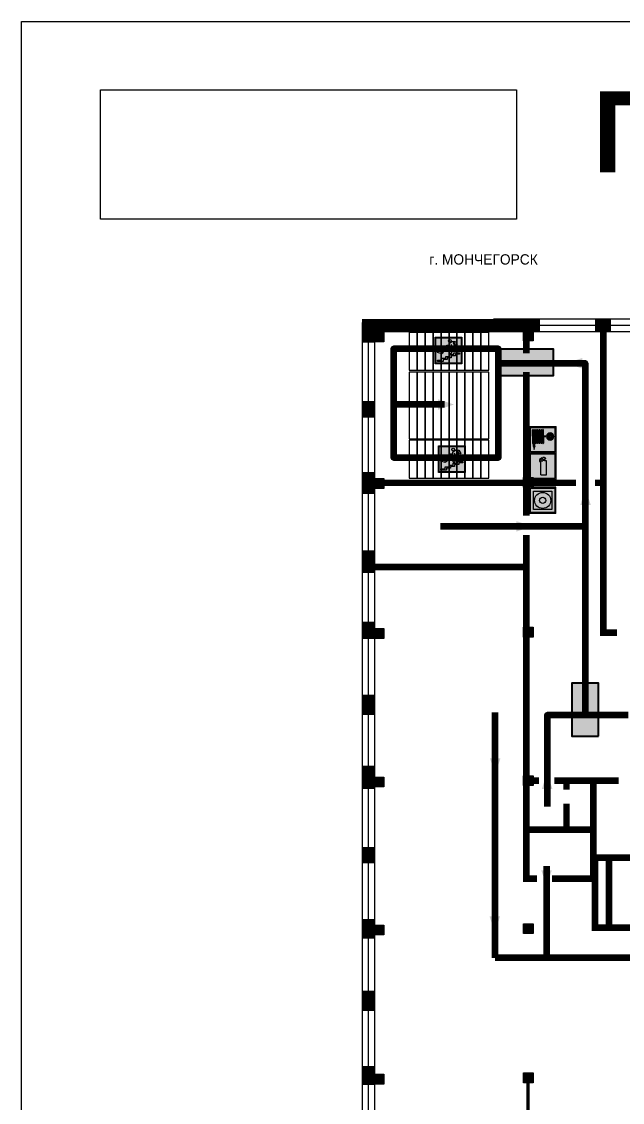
# Model space of a CAD drawing. Header units: millimetres. Extents: x 13810 to 67229, y 12374 to 21950.
# Drawn here: x 24824.8 to 24988.2, y 15435.7 to 15729.6 of the extents above; entities that cross this region are included whole.
import ezdxf

# ---------------------------------------------------------------- set-up
doc = ezdxf.new("R2010")
doc.units = ezdxf.units.MM
doc.layers.add('План_Штампы', color=7, linetype='Continuous')
doc.styles.add('обычный', font='arial.ttf')
picture_1 = doc.add_image_def('image1.jpg', size_in_pixel=(337, 105))

# ---------------------------------------------------------------- blocks, each defined once
blk = doc.blocks.new('A$C32E8229D')
at = {"true_color": 0xffffff}
blk.add_hatch(color=7, dxfattribs=at).paths.add_polyline_path([(0, 0), (0, -8), (16, -8), (16, 0)])
h = blk.add_hatch(color=126)
h.paths.add_polyline_path([(0.2, -0.2), (15.8, -0.2), (15.8, -7.8), (0.2, -7.8)])
h.paths.add_polyline_path([(13.49, -2.05), (12.08, -2.05), (11.37, -2.63, 0.162397), (11.29, -2.84), (11.29, -3.63), (10.35, -3.63), (10.35, -4.05), (11.68, -4.05), (11.68, -3.48), (12.26, -4.28), (11.29, -5.1), (11.29, -6.78), (11.85, -6.78), (11.85, -5.44), (12.8, -4.64), (12.8, -5.94), (14.46, -5.94), (14.46, -5.39), (13.45, -5.39), (13.45, -3.97), (12.46, -2.59), (13.15, -2.59), (13.69, -3.34), (14.18, -3)], flags=16)
h.paths.add_polyline_path([(10.74, -1.82, 1), (11.8, -1.82, 1)], flags=16)
h.paths.add_polyline_path([(9.39, -3.59), (5.99, -3.59), (6.56, -3.03), (5.91, -3.03), (5.1, -3.83), (5.91, -4.64), (6.56, -4.64), (5.99, -4.09), (9.39, -4.09)], flags=16)
h.paths.add_polyline_path([(4.29, -1.08), (1.72, -1.08), (1.72, -6.6), (4.29, -6.6)], flags=16)
at = {"color": 126}
blk.add_lwpolyline([(16, -8), (0, -8), (0, 0), (16, 0)], close=True, dxfattribs=at)
blk = doc.blocks.new('A$C54414219')
at = {"true_color": 0xffffff}
h = blk.add_hatch(color=7, dxfattribs=at)
h.paths.add_polyline_path([(2.39, -9.45), (2.39, -18.3), (11.23, -18.3), (11.23, -9.45)], flags=0)
h.paths.add_polyline_path([(10.71, -13.87, -1), (2.92, -13.87, -1)], flags=0)
h.paths.add_polyline_path([(8.3, -13.87, -1), (5.33, -13.87, -1)], flags=0)
h.paths.add_polyline_path([(0.41, -7.47), (0.41, -20.27), (13.21, -20.27), (13.21, -7.47)])
h.paths.add_polyline_path([(0.92, -19.77), (12.71, -19.77), (12.71, -7.98), (0.92, -7.98)], flags=16)
h.paths.add_polyline_path([(11.23, -9.45), (11.23, -18.3), (2.39, -18.3), (2.39, -9.45)], flags=0)
at = {"lineweight": 5}
h = blk.add_hatch(color=242, dxfattribs=at)
h.paths.add_polyline_path([(12.71, -7.98), (0.92, -7.98), (0.92, -19.77), (12.71, -19.77)])
h.paths.add_polyline_path([(11.23, -18.3), (2.39, -18.3), (2.39, -9.45), (11.23, -9.45)], flags=16)
h.paths.add_polyline_path([(10.71, -13.87, -1), (2.92, -13.87, -1)], flags=0)
h.paths.add_polyline_path([(8.3, -13.87, -1), (5.33, -13.87, -1)], flags=0)
at = {"true_color": 0xffffff}
h = blk.add_hatch(color=7, dxfattribs=at)
h.paths.add_polyline_path([(2.39, -9.45), (2.39, -18.3), (11.23, -18.3), (11.23, -9.45)])
h.paths.add_polyline_path([(10.71, -13.87, -1), (2.92, -13.87, -1)], flags=16)
h.paths.add_polyline_path([(8.3, -13.87, -1), (5.33, -13.87, -1)], flags=0)
at = {"lineweight": 5}
h = blk.add_hatch(color=242, dxfattribs=at)
h.paths.add_polyline_path([(2.92, -13.87, 1), (10.71, -13.87, 1)])
h.paths.add_polyline_path([(8.3, -13.87, -1), (5.33, -13.87, -1)], flags=16)
at = {"color": 242, "lineweight": 5}
for p, q in [((0.41, -20.27), (0.41, -7.47)), ((0.41, -7.47), (13.21, -7.47)), ((0.41, -7.47), (13.21, -7.47)), ((13.21, -20.27), (13.21, -7.47)), ((0.41, -20.27), (13.21, -20.27))]:
    blk.add_line(p, q, dxfattribs=at)
for points in [[(0.92, -7.98), (12.71, -7.98), (12.71, -19.77), (0.92, -19.77)], [(2.39, -9.45), (11.23, -9.45), (11.23, -18.3), (2.39, -18.3)]]:
    blk.add_lwpolyline(points, close=True, dxfattribs=at)
for radius in [3.89, 1.49]:
    blk.add_circle((6.81, -13.87), radius, dxfattribs=at)
blk = doc.blocks.new('A$C7B4425F7')
at = {"true_color": 0xffffff}
blk.add_hatch(color=7, dxfattribs=at).paths.add_polyline_path([(0, 0), (-16, 0), (-16, -8), (0, -8)])
h = blk.add_hatch(color=126)
h.paths.add_polyline_path([(-0.2, -0.2), (-15.8, -0.2), (-15.8, -7.8), (-0.2, -7.8)])
h.paths.add_polyline_path([(-11.76, -2.03), (-11.76, -3.66), (-11.17, -3.66, -0.568275), (-11.17, -6.18), (-12.58, -6.18), (-12.58, -2.03)], flags=16)
h.paths.add_polyline_path([(-13.33, -4.12, -0.495768), (-13.59, -6.18), (-15.03, -6.18), (-15.03, -2.03), (-13.59, -2.03, -0.487973)], flags=16)
h.paths.add_polyline_path([(-10.25, -2.03), (-9.48, -2.03), (-9.48, -6.18), (-10.25, -6.18)], flags=16)
h.paths.add_polyline_path([(-13.84, -3.69), (-14.24, -3.69), (-14.24, -3.03), (-13.9, -3.03, -0.692621)], flags=0)
h.paths.add_polyline_path([(-9.15, -2.03), (-8.4, -2.03), (-8.04, -3.07), (-7.68, -2.03), (-6.93, -2.03), (-7.64, -4.1), (-6.93, -6.18), (-7.68, -6.18), (-8.04, -5.14), (-8.4, -6.18), (-9.15, -6.18), (-8.44, -4.1)], flags=16)
h.paths.add_polyline_path([(-11.76, -4.46), (-11.42, -4.46, -0.692621), (-11.36, -5.12), (-11.76, -5.12)], flags=0)
h.paths.add_polyline_path([(-13.9, -5.2), (-14.24, -5.2), (-14.24, -4.55), (-13.84, -4.55, -0.708038)], flags=0)
edge = h.paths.add_edge_path(flags=16)
edge.add_ellipse((-5.51, -4.08), major_axis=(0, 2.05), ratio=0.586184, start_angle=0, end_angle=360)
edge = h.paths.add_edge_path(flags=0)
edge.add_ellipse((-5.51, -4.08), major_axis=(0, 1.14), ratio=0.454828, start_angle=0, end_angle=360)
h.paths.add_polyline_path([(-4.13, -4.96, 0.377264), (-3.48, -4.52, 0.0555), (-3.16, -2.03), (-1.66, -2.03), (-1.66, -4.96), (-0.96, -4.96), (-0.96, -7.01), (-1.75, -7.01), (-1.75, -6.18), (-3.3, -6.18), (-3.3, -7.02), (-4.13, -7.02)], flags=16)
h.paths.add_polyline_path([(-2.73, -2.91), (-2.28, -2.91), (-2.28, -4.96), (-3.05, -4.96, 0.079136)], flags=0)
at = {"color": 126}
blk.add_lwpolyline([(-16, -8), (0, -8), (0, 0), (-16, 0)], close=True, dxfattribs=at)
blk = doc.blocks.new('вниз 3')
at = {"lineweight": 0, "true_color": 0xffffff}
h = blk.add_hatch(color=7, dxfattribs=at)
h.dxf.hatch_style = 1
h.paths.add_polyline_path([(40997.5, -4475.69), (40997.25, -4475.28), (40995.76, -4476.15), (40995.97, -4475.23), (40995.39, -4475.56), (40995.05, -4476.83), (40996.33, -4477.17), (40996.91, -4476.83), (40996, -4476.55)], flags=0)
h.paths.add_polyline_path([(40999.81, -4473.95), (41000.22, -4473.95), (41000.64, -4474.67), (41001.03, -4474.43), (41000.46, -4473.49), (41000.42, -4473.49), (40999.43, -4473.49), (40998.68, -4473.92), (40998.68, -4474.57), (40997.88, -4474.57), (40997.88, -4475), (40999.14, -4475), (40999.14, -4474.43), (40999.14, -4474.38), (40999.59, -4475.15), (40998.72, -4475.67), (40998.72, -4477.06), (40999.24, -4477.06), (40999.24, -4475.96), (40999.95, -4475.56), (40999.95, -4476.43), (41001.61, -4476.43), (41001.61, -4475.88), (41000.47, -4475.88), (41000.47, -4475.12)], flags=0)
h.paths.add_polyline_path([(40999.2, -4473.24, 1), (40998.35, -4473.24, 1)], flags=0)
h.paths.add_polyline_path([(41000.46, -4477.26), (41001.69, -4477.26), (41001.69, -4476.84), (41000.03, -4476.84), (41000.03, -4477.39), (40998.78, -4477.39), (40998.78, -4477.95), (40997.53, -4477.95), (40997.53, -4478.5), (40996.29, -4478.5), (40996.29, -4479.06), (40995.05, -4479.06), (40995.05, -4479.48), (40995.29, -4479.48), (40996.72, -4479.48), (40996.72, -4478.92), (40997.97, -4478.92), (40997.97, -4478.36), (40999.2, -4478.36), (40999.2, -4477.81), (41000.46, -4477.81)], flags=0)
h.paths.add_polyline_path([(41002.37, -4472.17), (40994.37, -4472.17), (40994.37, -4480.17), (41002.37, -4480.17)])
h.paths.add_polyline_path([(41002.16, -4479.96), (40994.57, -4479.96), (40994.57, -4472.37), (41002.16, -4472.37)], flags=16)
h.paths.add_polyline_path([(41001.61, -4475.88), (41001.61, -4476.43), (40999.95, -4476.43), (40999.95, -4475.56), (40999.24, -4475.96), (40999.24, -4477.06), (40998.72, -4477.06), (40998.72, -4475.67), (40999.59, -4475.15), (40999.14, -4474.38), (40999.14, -4474.43), (40999.14, -4475), (40997.88, -4475), (40997.88, -4474.57), (40998.68, -4474.57), (40998.68, -4473.92), (40999.43, -4473.49), (41000.42, -4473.49), (41000.46, -4473.49), (41001.03, -4474.43), (41000.64, -4474.67), (41000.22, -4473.95), (40999.81, -4473.95), (41000.47, -4475.12), (41000.47, -4475.88)], flags=0)
h.paths.add_polyline_path([(41001.69, -4476.84), (41001.69, -4477.26), (41000.46, -4477.26), (41000.46, -4477.81), (40999.2, -4477.81), (40999.2, -4478.36), (40997.97, -4478.36), (40997.97, -4478.92), (40996.72, -4478.92), (40996.72, -4479.48), (40995.05, -4479.48), (40995.05, -4479.06), (40996.29, -4479.06), (40996.29, -4478.5), (40997.53, -4478.5), (40997.53, -4477.95), (40998.78, -4477.95), (40998.78, -4477.39), (41000.03, -4477.39), (41000.03, -4476.84)], flags=0)
h.paths.add_polyline_path([(40998.35, -4473.24, -1), (40999.2, -4473.24, -1)], flags=0)
h.paths.add_polyline_path([(40997.5, -4475.69), (40996, -4476.55), (40996.91, -4476.83), (40996.33, -4477.17), (40995.05, -4476.83), (40995.39, -4475.56), (40995.97, -4475.23), (40995.76, -4476.15), (40997.25, -4475.28)], flags=0)
at = {"lineweight": 0}
h = blk.add_hatch(color=126, dxfattribs=at)
h.dxf.hatch_style = 1
h.paths.add_polyline_path([(41002.16, -4472.37), (40994.57, -4472.37), (40994.57, -4479.96), (41002.16, -4479.96)])
h.paths.add_polyline_path([(40995.97, -4475.23), (40995.76, -4476.15), (40997.25, -4475.28), (40997.5, -4475.69), (40996, -4476.55), (40996.91, -4476.83), (40996.33, -4477.17), (40995.05, -4476.83), (40995.39, -4475.56)], flags=16)
h.paths.add_polyline_path([(40997.88, -4474.57), (40998.68, -4474.57), (40998.68, -4473.92), (40999.43, -4473.49), (41000.42, -4473.49), (41000.46, -4473.49), (41001.03, -4474.43), (41000.64, -4474.67), (41000.22, -4473.95), (40999.81, -4473.95), (41000.47, -4475.12), (41000.47, -4475.88), (41001.61, -4475.88), (41001.61, -4476.43), (40999.95, -4476.43), (40999.95, -4475.56), (40999.24, -4475.96), (40999.24, -4477.06), (40998.72, -4477.06), (40998.72, -4475.67), (40999.59, -4475.15), (40999.14, -4474.38), (40999.14, -4474.43), (40999.14, -4475), (40997.88, -4475)], flags=16)
h.paths.add_polyline_path([(40998.35, -4473.24, -1), (40999.2, -4473.24, -1)], flags=16)
h.paths.add_polyline_path([(40997.53, -4477.95), (40998.78, -4477.95), (40998.78, -4477.39), (41000.03, -4477.39), (41000.03, -4476.84), (41001.69, -4476.84), (41001.69, -4477.26), (41000.46, -4477.26), (41000.46, -4477.81), (40999.2, -4477.81), (40999.2, -4478.36), (40997.97, -4478.36), (40997.97, -4478.92), (40996.72, -4478.92), (40996.72, -4479.48), (40995.05, -4479.48), (40995.05, -4479.06), (40996.29, -4479.06), (40996.29, -4478.5), (40997.53, -4478.5)], flags=16)
at = {"lineweight": 0, "true_color": 0xffffff}
h = blk.add_hatch(color=7, dxfattribs=at)
h.dxf.hatch_style = 1
h.paths.add_polyline_path([(40999.2, -4473.24, 1), (40998.35, -4473.24, 1)])
h.paths.add_polyline_path([(40999.81, -4473.95), (41000.22, -4473.95), (41000.64, -4474.67), (41001.03, -4474.43), (41000.46, -4473.49), (41000.42, -4473.49), (40999.43, -4473.49), (40998.68, -4473.92), (40998.68, -4474.57), (40997.88, -4474.57), (40997.88, -4475), (40999.14, -4475), (40999.14, -4474.43), (40999.14, -4474.38), (40999.59, -4475.15), (40998.72, -4475.67), (40998.72, -4477.06), (40999.24, -4477.06), (40999.24, -4475.96), (40999.95, -4475.56), (40999.95, -4476.43), (41001.61, -4476.43), (41001.61, -4475.88), (41000.47, -4475.88), (41000.47, -4475.12)])
h.paths.add_polyline_path([(40999.2, -4477.81), (41000.46, -4477.81), (41000.46, -4477.26), (41001.69, -4477.26), (41001.69, -4476.84), (41000.03, -4476.84), (41000.03, -4477.39), (40998.78, -4477.39), (40998.78, -4477.95), (40997.53, -4477.95), (40997.53, -4478.5), (40996.29, -4478.5), (40996.29, -4479.06), (40995.05, -4479.06), (40995.05, -4479.48), (40995.29, -4479.48), (40996.72, -4479.48), (40996.72, -4478.92), (40997.97, -4478.92), (40997.97, -4478.36), (40999.2, -4478.36)])
h.paths.add_polyline_path([(40997.5, -4475.69), (40997.25, -4475.28), (40995.76, -4476.15), (40995.97, -4475.23), (40995.39, -4475.56), (40995.05, -4476.83), (40996.33, -4477.17), (40996.91, -4476.83), (40996, -4476.55)])
at = {"color": 126, "lineweight": 0}
for points in [[(40994.37, -4472.17), (41002.37, -4472.17), (41002.37, -4480.17), (40994.37, -4480.17)], [(40994.57, -4472.37), (41002.16, -4472.37), (41002.16, -4479.96), (40994.57, -4479.96)]]:
    blk.add_lwpolyline(points, close=True, dxfattribs=at)
for points in [[(40999.14, -4474.43), (40999.14, -4475), (40997.88, -4475), (40997.88, -4474.57), (40998.68, -4474.57), (40998.68, -4473.92), (40999.43, -4473.49), (41000.42, -4473.49), (41000.46, -4473.49), (41001.03, -4474.43), (41000.64, -4474.67), (41000.22, -4473.95), (40999.81, -4473.95), (41000.47, -4475.12), (41000.47, -4475.88), (41001.61, -4475.88), (41001.61, -4476.43), (40999.95, -4476.43), (40999.95, -4475.56), (40999.24, -4475.96), (40999.24, -4477.06), (40998.72, -4477.06), (40998.72, -4475.67), (40999.59, -4475.15), (40999.14, -4474.38), (40999.14, -4474.43)], [(40995.05, -4476.83), (40995.39, -4475.56), (40995.97, -4475.23), (40995.76, -4476.15), (40997.25, -4475.28), (40997.5, -4475.69), (40996, -4476.55), (40996.91, -4476.83), (40996.33, -4477.17), (40995.05, -4476.83)], [(40995.29, -4479.48), (40995.05, -4479.48), (40995.05, -4479.06), (40996.29, -4479.06), (40996.29, -4478.5), (40997.53, -4478.5), (40997.53, -4477.95), (40998.78, -4477.95), (40998.78, -4477.39), (41000.03, -4477.39), (41000.03, -4476.84), (41001.69, -4476.84), (41001.69, -4477.26), (41000.46, -4477.26), (41000.46, -4477.81), (40999.2, -4477.81), (40999.2, -4478.36), (40997.97, -4478.36), (40997.97, -4478.92), (40996.72, -4478.92), (40996.72, -4479.48), (40995.05, -4479.48)]]:
    blk.add_lwpolyline(points, dxfattribs=at)
blk.add_circle((40998.77, -4473.24), 0.426, dxfattribs=at)
blk = doc.blocks.new('A$C3AD82952')
at = {"true_color": 0xf5f5ff}
h = blk.add_hatch(color=7, dxfattribs=at)
h.dxf.hatch_style = 1
h.paths.add_polyline_path([(8.21, 8.73, 0.414214), (7.89, 9.05), (7.22, 9.05), (7.22, 9.92), (7.59, 9.92, 1), (7.57, 10.36), (7.22, 10.36), (7.22, 10.6), (6.43, 10.6), (6.43, 10.36), (6.01, 10.36), (4.74, 9.59), (4.74, 8.69), (4.98, 8.73), (4.98, 9.26), (6.12, 9.91), (6.43, 9.91), (6.43, 9.05), (5.76, 9.05, 0.414214), (5.44, 8.73), (5.44, 2.2), (8.21, 2.2)], flags=0)
h.paths.add_polyline_path([(12.8, 12.8), (0, 12.8), (0, 0), (12.8, 0)])
h.paths.add_polyline_path([(0.51, 12.29), (12.29, 12.29), (12.29, 0.51), (0.51, 0.51)], flags=16)
h.paths.add_polyline_path([(4.74, 9.59), (6.01, 10.36), (6.43, 10.36), (6.43, 10.6), (7.22, 10.6), (7.22, 10.36), (7.59, 10.36, -0.94586), (7.59, 9.92), (7.22, 9.92), (7.22, 9.05), (7.89, 9.05, -0.414214), (8.21, 8.73), (8.21, 2.2), (5.44, 2.2), (5.44, 8.73, -0.414214), (5.76, 9.05), (6.43, 9.05), (6.43, 9.91), (6.12, 9.91), (4.98, 9.26), (4.98, 8.73), (4.74, 8.69)], flags=0)
h = blk.add_hatch(color=242)
h.dxf.hatch_style = 1
h.paths.add_polyline_path([(12.29, 12.29), (0.51, 12.29), (0.51, 0.51), (12.29, 0.51)])
h.paths.add_polyline_path([(4.74, 8.69), (4.74, 9.59), (6.01, 10.36), (6.43, 10.36), (6.43, 10.6), (7.22, 10.6), (7.22, 10.36), (7.59, 10.36, -0.94586), (7.59, 9.92), (7.22, 9.92), (7.22, 9.05), (7.89, 9.05, -0.414214), (8.21, 8.73), (8.21, 2.2), (5.44, 2.2), (5.44, 8.73, -0.414214), (5.76, 9.05), (6.43, 9.05), (6.43, 9.91), (6.12, 9.91), (4.98, 9.26), (4.98, 8.73)], flags=16)
h = blk.add_hatch(color=7, dxfattribs=at)
h.dxf.hatch_style = 1
h.paths.add_polyline_path([(8.21, 8.73, 0.414214), (7.89, 9.05), (7.22, 9.05), (7.22, 9.92), (7.59, 9.92, 1), (7.57, 10.36), (7.22, 10.36), (7.22, 10.6), (6.43, 10.6), (6.43, 10.36), (6.01, 10.36), (4.74, 9.59), (4.74, 8.69), (4.98, 8.73), (4.98, 9.26), (6.12, 9.91), (6.43, 9.91), (6.43, 9.05), (5.76, 9.05, 0.414214), (5.44, 8.73), (5.44, 2.2), (8.21, 2.2)])
at = {"color": 242, "lineweight": 5}
for p, q in [((0, 0), (0, 12.8)), ((0, 12.8), (12.8, 12.8)), ((7.22, 10.6), (6.43, 10.6)), ((6.43, 10.6), (6.43, 10.36)), ((7.22, 10.36), (7.22, 10.6)), ((12.8, 0), (12.8, 12.8)), ((6.01, 10.36), (4.74, 9.59)), ((4.74, 9.59), (4.74, 8.69)), ((4.74, 8.69), (4.98, 8.73)), ((4.98, 9.26), (6.12, 9.91)), ((4.98, 8.73), (4.98, 9.26)), ((5.44, 2.2), (5.44, 8.73)), ((5.76, 9.05), (6.43, 9.05)), ((6.01, 10.36), (6.43, 10.36)), ((6.12, 9.91), (6.43, 9.91)), ((6.43, 9.91), (6.43, 9.05)), ((7.59, 10.36), (7.22, 10.36)), ((7.22, 9.05), (7.22, 9.92)), ((7.59, 9.92), (7.22, 9.92)), ((7.89, 9.05), (7.22, 9.05)), ((8.21, 2.2), (8.21, 8.73)), ((0, 0), (12.8, 0)), ((5.44, 2.2), (8.21, 2.2))]:
    blk.add_line(p, q, dxfattribs=at)
blk.add_lwpolyline([(0.51, 12.29), (12.29, 12.29), (12.29, 0.51), (0.51, 0.51)], close=True, dxfattribs=at)
for centre, radius, start, end in [((5.76, 8.73), 0.32, 90, 180), ((7.58, 10.14), 0.223, 273.1875, 86.8125), ((7.89, 8.73), 0.32, 0, 90)]:
    blk.add_arc(centre, radius, start, end, dxfattribs=at)
blk = doc.blocks.new('A$C37112FD5')
at = {"true_color": 0xf5f5ff}
h = blk.add_hatch(color=7, dxfattribs=at)
h.dxf.hatch_style = 1
h.paths.add_polyline_path([(12.8, -7.4), (0, -7.4), (0, -20.2), (12.8, -20.2)])
h.paths.add_polyline_path([(12.29, -7.91), (12.29, -19.69), (0.51, -19.69), (0.51, -7.91)], flags=16)
h.paths.add_polyline_path([(4.98, -9.04, -0.42597), (5.17, -9.22), (5.17, -12.25), (5.17, -15.29, -0.432244), (4.98, -15.47), (4.83, -15.47, -0.42597), (4.64, -15.29), (4.64, -12.25), (4.64, -9.22, -0.432244), (4.83, -9.04)], flags=0)
h.paths.add_polyline_path([(4.28, -9.22), (4.28, -12.25), (4.28, -15.29, -0.432244), (4.09, -15.47), (3.94, -15.47, -0.42597), (3.75, -15.29), (3.75, -12.25), (3.75, -9.22, -0.432244), (3.94, -9.04), (4.09, -9.04, -0.42597)], flags=0)
h.paths.add_polyline_path([(5.72, -9.04), (5.87, -9.04, -0.42597), (6.06, -9.22), (6.06, -12.25), (6.06, -15.29, -0.432244), (5.87, -15.47), (5.72, -15.47, -0.42597), (5.53, -15.29), (5.53, -12.25), (5.53, -9.22, -0.432244)], flags=0)
h.paths.add_polyline_path([(6.42, -8.9), (6.5, -8.9, -0.42597), (6.69, -9.08), (6.69, -12.03), (8.21, -12.03, -15.824349), (8.21, -12.47), (6.69, -12.47), (6.69, -15.42, -0.432244), (6.5, -15.6), (6.42, -15.6)], flags=0)
h.paths.add_polyline_path([(3.39, -9.22), (3.39, -12.25), (3.39, -15.29, -0.432244), (3.2, -15.47), (3.05, -15.47, -0.42597), (2.85, -15.29), (2.85, -12.25), (2.85, -9.22, -0.432244), (3.05, -9.04), (3.2, -9.04, -0.42597)], flags=0)
h.paths.add_polyline_path([(2.5, -9.22), (2.5, -16.71), (1.96, -16.71), (1.96, -9.22, -0.432244), (2.15, -9.04), (2.31, -9.04, -0.42597)], flags=0)
h.paths.add_polyline_path([(1.61, -8.9), (1.61, -15.6), (1.57, -15.6, -0.42597), (1.37, -15.42), (1.37, -12.03), (1.37, -9.09, -0.432244), (1.57, -8.9)], flags=0)
h.paths.add_polyline_path([(9.76, -10.81), (9.76, -12.03), (8.49, -12.03, -0.336371)], flags=0)
h.paths.add_polyline_path([(8.49, -12.47), (9.76, -12.47), (9.76, -13.7, -0.336371)], flags=0)
h.paths.add_polyline_path([(10.11, -10.81, -0.336371), (11.38, -12.03), (10.11, -12.03)], flags=0)
h.paths.add_polyline_path([(10.11, -12.47), (11.38, -12.47, -0.336371), (10.11, -13.7)], flags=0)
h.paths.add_polyline_path([(2.5, -16.84), (2.5, -17.05), (1.97, -17.05), (1.97, -16.84)], flags=0)
h.paths.add_polyline_path([(2.5, -17.24, -0.033778), (2.24, -18.6, -0.033778), (1.97, -17.24)], flags=0)
h = blk.add_hatch(color=242)
h.dxf.hatch_style = 1
h.paths.add_polyline_path([(12.29, -7.91), (0.51, -7.91), (0.51, -19.69), (12.29, -19.69)])
h.paths.add_polyline_path([(6.42, -15.6), (6.42, -8.9), (6.5, -8.9, -0.42597), (6.69, -9.08), (6.69, -12.03), (8.21, -12.03, -15.824349), (8.21, -12.47), (6.69, -12.47), (6.69, -15.42, -0.432244), (6.5, -15.6)], flags=16)
h.paths.add_polyline_path([(5.87, -15.47), (5.72, -15.47, -0.42597), (5.53, -15.29), (5.53, -12.25), (5.53, -9.22, -0.432244), (5.72, -9.04), (5.87, -9.04, -0.42597), (6.06, -9.22), (6.06, -12.25), (6.06, -15.29, -0.432244)], flags=16)
h.paths.add_polyline_path([(4.98, -15.47), (4.83, -15.47, -0.42597), (4.64, -15.29), (4.64, -12.25), (4.64, -9.22, -0.432244), (4.83, -9.04), (4.98, -9.04, -0.42597), (5.17, -9.22), (5.17, -12.25), (5.17, -15.29, -0.432244)], flags=16)
h.paths.add_polyline_path([(4.09, -15.47), (3.94, -15.47, -0.42597), (3.75, -15.29), (3.75, -12.25), (3.75, -9.22, -0.432244), (3.94, -9.04), (4.09, -9.04, -0.42597), (4.28, -9.22), (4.28, -12.25), (4.28, -15.29, -0.432244)], flags=16)
h.paths.add_polyline_path([(3.2, -15.47), (3.05, -15.47, -0.42597), (2.85, -15.29), (2.85, -12.25), (2.85, -9.22, -0.432244), (3.05, -9.04), (3.2, -9.04, -0.42597), (3.39, -9.22), (3.39, -12.25), (3.39, -15.29, -0.432244)], flags=16)
h.paths.add_polyline_path([(2.5, -17.05), (1.97, -17.05), (1.97, -16.84), (2.5, -16.84)], flags=16)
h.paths.add_polyline_path([(2.5, -17.24, -0.033778), (2.24, -18.6, -0.033778), (1.97, -17.24)], flags=16)
h.paths.add_polyline_path([(2.5, -16.71), (1.96, -16.71), (1.96, -9.22, -0.432244), (2.15, -9.04), (2.31, -9.04, -0.42597), (2.5, -9.22)], flags=16)
h.paths.add_polyline_path([(1.61, -15.6), (1.57, -15.6, -0.42597), (1.37, -15.42), (1.37, -12.03), (1.37, -9.09, -0.432244), (1.57, -8.9), (1.61, -8.9)], flags=16)
h.paths.add_polyline_path([(8.49, -12.47), (9.76, -12.47), (9.76, -13.7, -0.336371)], flags=0)
h.paths.add_polyline_path([(10.11, -13.7), (10.11, -12.47), (11.38, -12.47, -0.336371)], flags=0)
h.paths.add_polyline_path([(8.49, -12.03, -0.336371), (9.76, -10.81), (9.76, -12.03)], flags=0)
h.paths.add_polyline_path([(10.11, -12.03), (10.11, -10.81, -0.336371), (11.38, -12.03)], flags=0)
h = blk.add_hatch(color=7, dxfattribs=at)
h.dxf.hatch_style = 1
h.paths.add_polyline_path([(1.61, -8.9), (1.57, -8.9, 0.432244), (1.37, -9.09), (1.37, -12.03), (1.37, -15.42, 0.42597), (1.57, -15.6), (1.61, -15.6)])
h.paths.add_polyline_path([(2.5, -9.22, 0.42597), (2.31, -9.04), (2.15, -9.04, 0.432244), (1.96, -9.22), (1.96, -16.71), (2.5, -16.71)])
h.paths.add_polyline_path([(2.5, -16.84), (1.97, -16.84), (1.97, -17.05), (2.5, -17.05)])
h.paths.add_polyline_path([(2.5, -17.24), (1.97, -17.24, 0.033778), (2.24, -18.6, 0.033778)])
h.paths.add_polyline_path([(3.39, -12.25), (3.39, -9.22, 0.42597), (3.2, -9.04), (3.05, -9.04, 0.432244), (2.85, -9.22), (2.85, -12.25), (2.85, -15.29, 0.42597), (3.05, -15.47), (3.2, -15.47, 0.432244), (3.39, -15.29)])
h.paths.add_polyline_path([(4.28, -12.25), (4.28, -9.22, 0.42597), (4.09, -9.04), (3.94, -9.04, 0.432244), (3.75, -9.22), (3.75, -12.25), (3.75, -15.29, 0.42597), (3.94, -15.47), (4.09, -15.47, 0.432244), (4.28, -15.29)])
h.paths.add_polyline_path([(5.17, -12.25), (5.17, -9.22, 0.42597), (4.98, -9.04), (4.83, -9.04, 0.432244), (4.64, -9.22), (4.64, -12.25), (4.64, -15.29, 0.42597), (4.83, -15.47), (4.98, -15.47, 0.432244), (5.17, -15.29)])
h.paths.add_polyline_path([(6.06, -12.25), (6.06, -9.22, 0.42597), (5.87, -9.04), (5.72, -9.04, 0.432244), (5.53, -9.22), (5.53, -12.25), (5.53, -15.29, 0.42597), (5.72, -15.47), (5.87, -15.47, 0.432244), (6.06, -15.29)])
h.paths.add_polyline_path([(6.69, -12.47), (8.21, -12.47, 15.824349), (8.21, -12.03), (6.69, -12.03), (6.69, -9.08, 0.42597), (6.5, -8.9), (6.42, -8.9), (6.42, -15.6), (6.5, -15.6, 0.432244), (6.69, -15.42)])
h.paths.add_polyline_path([(8.49, -12.47), (9.76, -12.47), (9.76, -13.7, -0.336371)], flags=16)
h.paths.add_polyline_path([(8.49, -12.03, -0.336371), (9.76, -10.81), (9.76, -12.03)], flags=16)
h.paths.add_polyline_path([(10.11, -12.47), (11.38, -12.47, -0.336371), (10.11, -13.7)], flags=16)
h.paths.add_polyline_path([(10.11, -12.03), (10.11, -10.81, -0.336371), (11.38, -12.03)], flags=16)
h = blk.add_hatch(color=242)
h.dxf.hatch_style = 1
h.paths.add_polyline_path([(9.76, -10.81, 0.336371), (8.49, -12.03), (9.76, -12.03)])
h.paths.add_polyline_path([(10.11, -10.81), (10.11, -12.03), (11.38, -12.03, 0.336371)])
h.paths.add_polyline_path([(11.38, -12.47), (10.11, -12.47), (10.11, -13.7, 0.336371)])
h.paths.add_polyline_path([(9.76, -12.47), (8.49, -12.47, 0.336371), (9.76, -13.7)])
at = {"color": 242, "lineweight": 5}
for p, q in [((0, -20.2), (0, -7.4)), ((0, -7.4), (12.8, -7.4)), ((1.37, -12.03), (1.37, -9.08)), ((1.57, -8.9), (1.61, -8.9)), ((1.61, -8.9), (1.61, -15.6)), ((1.96, -16.71), (1.96, -9.22)), ((2.15, -9.04), (2.31, -9.04)), ((2.5, -16.71), (2.5, -9.22)), ((2.85, -12.25), (2.85, -9.22)), ((3.05, -9.04), (3.2, -9.04)), ((3.39, -12.25), (3.39, -9.22)), ((3.75, -12.25), (3.75, -9.22)), ((3.94, -9.04), (4.09, -9.04)), ((4.28, -12.25), (4.28, -9.22)), ((4.64, -12.25), (4.64, -9.22)), ((4.83, -9.04), (4.98, -9.04)), ((5.17, -12.25), (5.17, -9.22)), ((5.53, -12.25), (5.53, -9.22)), ((5.72, -9.04), (5.87, -9.04)), ((6.06, -12.25), (6.06, -9.22)), ((6.42, -8.9), (6.42, -15.6)), ((6.5, -8.9), (6.42, -8.9)), ((6.69, -12.03), (6.69, -9.08)), ((12.8, -20.2), (12.8, -7.4)), ((1.37, -12.03), (1.37, -15.42)), ((1.57, -15.6), (1.61, -15.6)), ((2.85, -12.25), (2.85, -15.29)), ((3.05, -15.47), (3.2, -15.47)), ((3.39, -12.25), (3.39, -15.29)), ((3.75, -12.25), (3.75, -15.29)), ((3.94, -15.47), (4.09, -15.47)), ((4.28, -12.25), (4.28, -15.29)), ((4.64, -12.25), (4.64, -15.29)), ((4.83, -15.47), (4.98, -15.47)), ((5.17, -12.25), (5.17, -15.29)), ((5.53, -12.25), (5.53, -15.29)), ((5.72, -15.47), (5.87, -15.47)), ((6.06, -12.25), (6.06, -15.29)), ((6.42, -15.6), (6.5, -15.6)), ((8.21, -12.03), (6.69, -12.03)), ((8.21, -12.47), (6.69, -12.47)), ((6.69, -12.47), (6.69, -15.42)), ((9.76, -12.03), (8.49, -12.03)), ((9.76, -12.47), (8.49, -12.47)), ((9.76, -10.81), (9.76, -12.03)), ((9.76, -12.47), (9.76, -13.7)), ((10.11, -10.81), (10.11, -12.03)), ((11.38, -12.03), (10.11, -12.03)), ((11.38, -12.47), (10.11, -12.47)), ((10.11, -12.47), (10.11, -13.7)), ((0, -20.2), (12.8, -20.2)), ((1.96, -16.71), (2.5, -16.71)), ((1.97, -16.84), (2.5, -16.84)), ((1.97, -17.05), (1.97, -16.84)), ((2.5, -17.05), (1.97, -17.05)), ((1.97, -17.24), (2.5, -17.24)), ((2.5, -16.84), (2.5, -17.05))]:
    blk.add_line(p, q, dxfattribs=at)
blk.add_lwpolyline([(0.51, -7.91), (12.29, -7.91), (12.29, -19.69), (0.51, -19.69)], close=True, dxfattribs=at)
for centre, radius, start, end in [((1.56, -9.09), 0.182, 87.1027, 180.6071), ((2.15, -9.22), 0.182, 87.1027, 180.6071), ((2.32, -9.22), 0.182, 359.3929, 92.8973), ((3.04, -9.22), 0.182, 87.1027, 180.6071), ((3.21, -9.22), 0.182, 359.3929, 92.8973), ((3.93, -9.22), 0.182, 87.1027, 180.6071), ((4.1, -9.22), 0.182, 359.3929, 92.8973), ((4.82, -9.22), 0.182, 87.1027, 180.6071), ((4.99, -9.22), 0.182, 359.3929, 92.8973), ((5.71, -9.22), 0.182, 87.1027, 180.6071), ((5.88, -9.22), 0.182, 359.3929, 92.8973), ((6.51, -9.09), 0.182, 359.3929, 92.8973), ((1.56, -15.42), 0.182, 179.3929, 272.8973), ((3.04, -15.29), 0.182, 179.3929, 272.8973), ((3.21, -15.29), 0.182, 267.1027, 0.6071), ((3.93, -15.29), 0.182, 179.3929, 272.8973), ((4.1, -15.29), 0.182, 267.1027, 0.6071), ((4.82, -15.29), 0.182, 179.3929, 272.8973), ((4.99, -15.29), 0.182, 267.1027, 0.6071), ((5.71, -15.29), 0.182, 179.3929, 272.8973), ((5.88, -15.29), 0.182, 267.1027, 0.6071), ((6.51, -15.42), 0.182, 267.1027, 0.6071), ((9.93, -12.25), 1.74, 187.2319, 172.7681), ((9.93, -12.25), 1.46, 96.9927, 171.3585), ((9.93, -12.25), 1.46, 188.6415, 263.0073), ((9.93, -12.25), 1.46, 8.6415, 83.0073), ((9.93, -12.25), 1.46, 276.9927, 351.3585), ((12.17, -15.98), 10.27, 187.041, 194.7793), ((-7.7, -15.98), 10.27, 345.2207, 352.959)]:
    blk.add_arc(centre, radius, start, end, dxfattribs=at)

msp = doc.modelspace()

# ---------------------------------------------------------------- hatches: boundary and pattern name
at = {"lineweight": 0}
h = msp.add_hatch(color=256, dxfattribs=at)
h.dxf.hatch_style = 1
h.paths.add_polyline_path([(24920.65, 15645.15), (24920.65, 15642.48), (24923.32, 15642.48), (24923.32, 15645.15)])
h = msp.add_hatch(color=256, dxfattribs=at)
h.dxf.hatch_style = 1
h.paths.add_polyline_path([(24961.31, 15645.5), (24961.31, 15642.83), (24963.98, 15642.83), (24963.98, 15645.5)])
h = msp.add_hatch(color=256, dxfattribs=at)
h.dxf.hatch_style = 1
h.paths.add_polyline_path([(24920.65, 15605.31), (24920.65, 15602.64), (24923.32, 15602.64), (24923.32, 15605.31)])
h = msp.add_hatch(color=256, dxfattribs=at)
h.dxf.hatch_style = 1
h.paths.add_polyline_path([(24961.31, 15605.66), (24961.31, 15602.99), (24963.98, 15602.99), (24963.98, 15605.66)])
h = msp.add_hatch(color=256, dxfattribs=at)
h.dxf.hatch_style = 1
h.paths.add_polyline_path([(24920.65, 15564.54), (24920.65, 15561.87), (24923.32, 15561.87), (24923.32, 15564.54)])
h = msp.add_hatch(color=256, dxfattribs=at)
h.dxf.hatch_style = 1
h.paths.add_polyline_path([(24961.31, 15564.89), (24961.31, 15562.22), (24963.98, 15562.22), (24963.98, 15564.89)])
h = msp.add_hatch(color=256, dxfattribs=at)
h.dxf.hatch_style = 1
h.paths.add_polyline_path([(24961.31, 15524.52), (24961.31, 15521.85), (24963.98, 15521.85), (24963.98, 15524.52)])
h = msp.add_hatch(color=256, dxfattribs=at)
h.dxf.hatch_style = 1
h.paths.add_polyline_path([(24920.65, 15524.17), (24920.65, 15521.5), (24923.32, 15521.5), (24923.32, 15524.17)])
h = msp.add_hatch(color=256, dxfattribs=at)
h.dxf.hatch_style = 1
h.paths.add_polyline_path([(24920.65, 15483.89), (24920.65, 15481.22), (24923.32, 15481.22), (24923.32, 15483.89)])
h = msp.add_hatch(color=256, dxfattribs=at)
h.dxf.hatch_style = 1
h.paths.add_polyline_path([(24961.31, 15484.24), (24961.31, 15481.57), (24963.98, 15481.57), (24963.98, 15484.24)])
h = msp.add_hatch(color=256, dxfattribs=at)
h.dxf.hatch_style = 1
h.paths.add_polyline_path([(24920.65, 15443.34), (24920.65, 15440.67), (24923.32, 15440.67), (24923.32, 15443.34)])
h = msp.add_hatch(color=256, dxfattribs=at)
h.dxf.hatch_style = 1
h.paths.add_polyline_path([(24961.31, 15443.68), (24961.31, 15441.02), (24963.98, 15441.02), (24963.98, 15443.68)])

# ---------------------------------------------------------------- linework, layer by layer
at = {"color": 126, "lineweight": 0, "true_color": 0x008754}
msp.add_lwpolyline([(24824.83, 15729.6), (25424.83, 15729.6), (25424.83, 15334.6), (24824.83, 15334.6)], close=True, dxfattribs=at)
at = {"lineweight": 0}
for points, const_width in [([(24919.22, 15642.26), (24919.22, 15646.93), (24965.8, 15646.93)], 3.6), ([(24962.09, 15639.4), (24962.09, 15647.93)], 1.8), ([(24980.76, 15646.93), (24985.16, 15646.93)], 3.6), ([(24986.79, 15563.42), (24983.06, 15563.42), (24983.06, 15647.26)], 1.8), ([(24962.09, 15595.21), (24962.09, 15634.29)], 1.8), ([(24919.22, 15621.85), (24919.22, 15626.47)], 3.6), ([(24919.22, 15601.17), (24919.22, 15607.08)], 3.6), ([(24975.61, 15604.17), (24918.92, 15604.17)], 1.8), ([(24983.06, 15604.17), (24980.8, 15604.17)], 1.8), ([(24962.09, 15523.21), (24962.09, 15590.02)], 1.8), ([(24919.22, 15579.68), (24919.22, 15585.82)], 3.6), ([(24962.09, 15581.32), (24920.63, 15581.32)], 1.8), ([(24919.22, 15561.67), (24919.22, 15566.38)], 3.6), ([(24919.22, 15541), (24919.22, 15546.53)], 3.6), ([(24919.22, 15520.94), (24919.22, 15527.29)], 3.6), ([(24965.53, 15523.21), (24962.09, 15523.21), (24962.09, 15496.5), (24965.02, 15496.5)], 1.8), ([(24969.1, 15496.5), (24980.31, 15496.5), (24980.31, 15523.21)], 1.8), ([(24987.24, 15523.21), (24969.71, 15523.21)], 1.8), ([(24973.03, 15523.21), (24973.03, 15520.73)], 1.8), ([(24973.03, 15509.87), (24973.03, 15516.96)], 1.8), ([(24980.31, 15509.87), (24962.09, 15509.87)], 1.8), ([(24919.22, 15500.68), (24919.22, 15505.18)], 3.6), ([(25074.75, 15500.54), (25044.23, 15500.54), (25044.23, 15505.63), (25044.23, 15483.19), (24984.62, 15483.19), (24984.62, 15502.24), (25002.14, 15502.24), (25002.14, 15492.83)], 1.8), ([(24984.62, 15483.19), (24980.81, 15483.19), (24980.81, 15502.24), (24984.62, 15502.24)], 1.8), ([(24919.22, 15480.21), (24919.22, 15485.53)], 3.6), ([(24919.22, 15460.56), (24919.22, 15466.09)], 3.6), ([(24919.22, 15440.44), (24919.22, 15445.62)], 3.6)]:
    msp.add_lwpolyline(points, dxfattribs=dict(at, const_width=const_width))
for points in [[(24917.52, 15363.4), (24917.52, 15647.79)], [(24919.22, 15363.62), (24919.22, 15648.02)], [(25162.95, 15648.69), (24953.17, 15648.69)], [(24920.91, 15363.36), (24920.91, 15647.75)], [(25162.68, 15646.93), (24952.89, 15646.93)], [(25162.93, 15645.21), (24953.14, 15645.21)]]:
    msp.add_lwpolyline(points, dxfattribs=at)
for points in [[(24920.65, 15642.48), (24920.65, 15645.15), (24923.32, 15645.15), (24923.32, 15642.48)], [(24932.44, 15634.8), (24932.44, 15645.08), (24930.28, 15645.08), (24930.28, 15634.8)], [(24934.61, 15634.8), (24934.61, 15645.08), (24932.44, 15645.08), (24932.44, 15634.8)], [(24936.77, 15634.8), (24936.77, 15645.08), (24934.61, 15645.08), (24934.61, 15634.8)], [(24938.93, 15634.8), (24938.93, 15645.08), (24936.77, 15645.08), (24936.77, 15634.8)], [(24941.09, 15634.8), (24941.09, 15645.08), (24938.93, 15645.08), (24938.93, 15634.8)], [(24943.25, 15634.8), (24943.25, 15645.08), (24941.09, 15645.08), (24941.09, 15634.8)], [(24945.41, 15634.8), (24945.41, 15645.08), (24943.25, 15645.08), (24943.25, 15634.8)], [(24947.57, 15634.8), (24947.57, 15645.08), (24945.41, 15645.08), (24945.41, 15634.8)], [(24949.74, 15634.8), (24949.74, 15645.08), (24947.57, 15645.08), (24947.57, 15634.8)], [(24951.9, 15634.8), (24951.9, 15645.08), (24949.74, 15645.08), (24949.74, 15634.8)], [(24961.31, 15642.83), (24961.31, 15645.5), (24963.98, 15645.5), (24963.98, 15642.83)], [(24932.44, 15616.17), (24932.44, 15634.27), (24930.28, 15634.27), (24930.28, 15616.17)], [(24934.61, 15616.17), (24934.61, 15634.27), (24932.44, 15634.27), (24932.44, 15616.17)], [(24936.77, 15616.17), (24936.77, 15634.27), (24934.61, 15634.27), (24934.61, 15616.17)], [(24938.93, 15616.17), (24938.93, 15634.27), (24936.77, 15634.27), (24936.77, 15616.17)], [(24941.09, 15616.17), (24941.09, 15634.27), (24938.93, 15634.27), (24938.93, 15616.17)], [(24943.25, 15616.17), (24943.25, 15634.27), (24941.09, 15634.27), (24941.09, 15616.17)], [(24945.41, 15616.17), (24945.41, 15634.27), (24943.25, 15634.27), (24943.25, 15616.17)], [(24947.57, 15616.17), (24947.57, 15634.27), (24945.41, 15634.27), (24945.41, 15616.17)], [(24949.74, 15616.17), (24949.74, 15634.27), (24947.57, 15634.27), (24947.57, 15616.17)], [(24951.9, 15616.17), (24951.9, 15634.27), (24949.74, 15634.27), (24949.74, 15616.17)], [(24932.44, 15605.47), (24932.44, 15615.75), (24930.28, 15615.75), (24930.28, 15605.47)], [(24934.61, 15605.47), (24934.61, 15615.75), (24932.44, 15615.75), (24932.44, 15605.47)], [(24936.77, 15605.47), (24936.77, 15615.75), (24934.61, 15615.75), (24934.61, 15605.47)], [(24938.93, 15605.47), (24938.93, 15615.75), (24936.77, 15615.75), (24936.77, 15605.47)], [(24941.09, 15605.47), (24941.09, 15615.75), (24938.93, 15615.75), (24938.93, 15605.47)], [(24943.25, 15605.47), (24943.25, 15615.75), (24941.09, 15615.75), (24941.09, 15605.47)], [(24945.41, 15605.47), (24945.41, 15615.75), (24943.25, 15615.75), (24943.25, 15605.47)], [(24947.57, 15605.47), (24947.57, 15615.75), (24945.41, 15615.75), (24945.41, 15605.47)], [(24949.74, 15605.47), (24949.74, 15615.75), (24947.57, 15615.75), (24947.57, 15605.47)], [(24951.9, 15605.47), (24951.9, 15615.75), (24949.74, 15615.75), (24949.74, 15605.47)], [(24920.65, 15602.64), (24920.65, 15605.31), (24923.32, 15605.31), (24923.32, 15602.64)], [(24961.31, 15602.99), (24961.31, 15605.66), (24963.98, 15605.66), (24963.98, 15602.99)], [(24920.65, 15561.87), (24920.65, 15564.54), (24923.32, 15564.54), (24923.32, 15561.87)], [(24961.31, 15562.22), (24961.31, 15564.89), (24963.98, 15564.89), (24963.98, 15562.22)], [(24961.31, 15521.85), (24961.31, 15524.52), (24963.98, 15524.52), (24963.98, 15521.85)], [(24920.65, 15521.5), (24920.65, 15524.17), (24923.32, 15524.17), (24923.32, 15521.5)], [(24920.65, 15481.22), (24920.65, 15483.89), (24923.32, 15483.89), (24923.32, 15481.22)], [(24961.31, 15481.57), (24961.31, 15484.24), (24963.98, 15484.24), (24963.98, 15481.57)], [(24920.65, 15440.67), (24920.65, 15443.34), (24923.32, 15443.34), (24923.32, 15440.67)], [(24961.31, 15441.02), (24961.31, 15443.68), (24963.98, 15443.68), (24963.98, 15441.02)]]:
    msp.add_lwpolyline(points, close=True, dxfattribs=at)
at = {"color": 126, "lineweight": 100, "true_color": 0x008754}
for points in [[(24954.52, 15636.67), (24954.52, 15640.65), (24925.94, 15640.65), (24925.94, 15625.48)], [(24939.81, 15625.48), (24925.94, 15625.48), (24925.94, 15611.09), (24954.52, 15611.09), (24954.52, 15636.67), (24978.15, 15636.67), (24978.15, 15540.97)], [(24978.15, 15592.32), (24938.8, 15592.32)], [(24953.6, 15474.96), (24953.6, 15541.71)], [(24989.79, 15540.97), (24967.75, 15540.97), (24967.75, 15516.16)], [(25049.49, 15474.96), (24967.65, 15474.96), (24967.65, 15499.93)], [(24967.65, 15474.96), (24953.6, 15474.96)]]:
    msp.add_lwpolyline(points, dxfattribs=at)
at = {"lineweight": 100, "const_width": 0.9}
msp.add_lwpolyline([(24962.52, 15401.12), (24962.52, 15441.35)], dxfattribs=at)
at = {"layer": 'План_Штампы', "color": 126, "true_color": 0x008754}
for points in [[(24977.31, 15638.13), (24977.31, 15635.25), (24972.9, 15636.67)], [(24938.06, 15624.03), (24938.07, 15626.9), (24942.47, 15625.48)], [(24979.65, 15598.14), (24976.78, 15598.15), (24978.2, 15602.56)], [(24959.35, 15590.9), (24959.35, 15593.77), (24963.76, 15592.35)], [(24952.2, 15529.26), (24955.07, 15529.26), (24953.65, 15524.85)], [(24969.2, 15520.95), (24966.33, 15520.95), (24967.75, 15525.36)], [(24966.18, 15498.82), (24969.05, 15498.82), (24967.63, 15494.41)], [(24952.1, 15486.3), (24954.97, 15486.29), (24953.55, 15481.88)]]:
    msp.add_solid(points, dxfattribs=at)

# ---------------------------------------------------------------- block references
at = {"color": 126, "true_color": 0x008754, "xscale": 0.9, "yscale": 0.9, "zscale": 0.9}
for p in [(-11957.6, 19668.72), (-11956.67, 19639.17)]:
    msp.add_blockref('вниз 3', p, dxfattribs=at)
for name, p, xscale, yscale, zscale in [('A$C37112FD5', (24962.99, 15623.66), 0.5624985604081303, 0.5624985604081303, 0.5624985604081303), ('A$C3AD82952', (24962.99, 15605.1), 0.5625, 0.5625, 0.5625)]:
    msp.add_blockref(name, p, dxfattribs=dict(xscale=xscale, yscale=yscale, zscale=zscale))
at = {"xscale": 0.5625, "yscale": 0.5625, "zscale": 0.5625, "rotation": 89.99999999999999}
msp.add_blockref('A$C54414219', (24958.75, 15595.56), dxfattribs=at)
at = {"layer": 'План_Штампы', "xscale": 0.9, "yscale": 0.9, "zscale": 0.9}
msp.add_blockref('A$C7B4425F7', (24969.49, 15640.55), dxfattribs=at)
at = {"layer": 'План_Штампы', "color": 126, "true_color": 0x008754, "xscale": -0.9, "yscale": 0.9, "zscale": 0.9, "rotation": 90}
msp.add_blockref('A$C32E8229D', (24974.5, 15549.69), dxfattribs=at)

# ---------------------------------------------------------------- texts
at = {"lineweight": 0, "style": 'обычный'}
for s, insert, char_height, width, attachment_point in [('{\\fProxima Nova Rg|b1|i0|c204|p2;ПЛАН ЭВАКУАЦИИ}', (24980.15, 15710.6), 22, 493.8901, 1), ('\\pi-8.4,l8.4,t8.4;{\\fProxima Nova Rg|b0|i0|c204|p2;г. МОНЧЕГОРСК\\H1.1997x; }', (24950.46, 15664.91), 2.8, 126.6484, 5)]:
    msp.add_mtext(s, dxfattribs=dict(at, insert=insert, char_height=char_height, width=width, attachment_point=attachment_point))

# ---------------------------------------------------------------- pictures from other files: only their frames are drawn
at = {"color": 7, "lineweight": 0, "true_color": 0xf5f5ff}
image = msp.add_image(picture_1, insert=(24846.31, 15675.84), size_in_units=(113.11, 35.24), dxfattribs=at)
image.dxf.flags = 7

doc.saveas('drawing.dxf')
